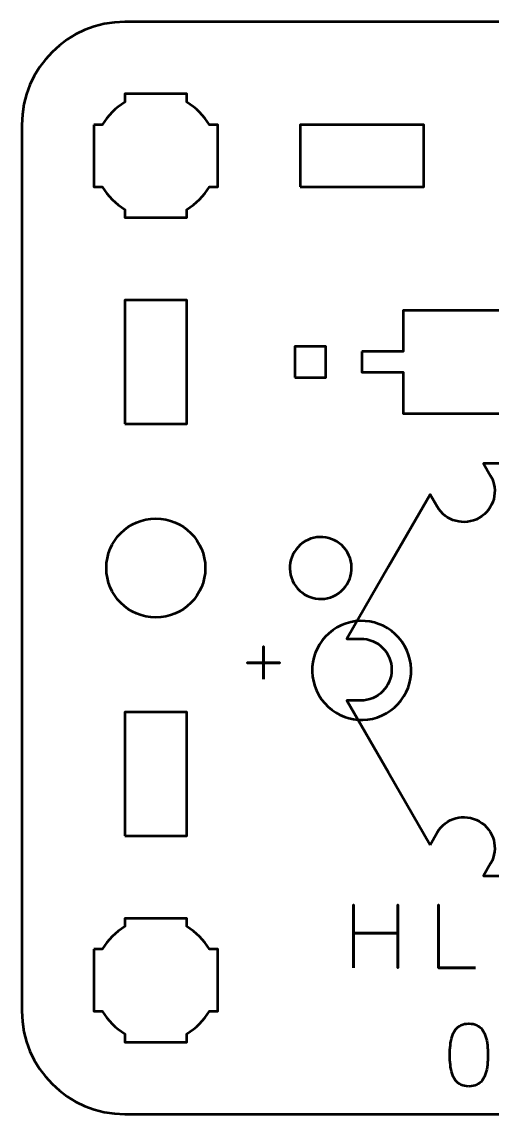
# Model space of a CAD drawing. Header units: centimetres. Extents: x -21.1 to -1.9, y -21.9 to -12.2.
# Drawn here: x -7.15 to -4.87, y -17.5 to -12.2 of the extents above; entities that cross this region are included whole.
import ezdxf

# ---------------------------------------------------------------- set-up
doc = ezdxf.new("R2010")
doc.units = ezdxf.units.CM
doc.header["$MEASUREMENT"] = 0
doc.layers.add('Layer 1', color=7, linetype='Continuous')

msp = doc.modelspace()

# ---------------------------------------------------------------- linework, layer by layer
at = {"layer": 'Layer 1', "lineweight": 53}
for points in [[(-6.65, -14.15), (-6.35, -14.15), (-6.35, -13.55), (-6.65, -13.55), (-6.65, -14.15)], [(-5.825, -13.925), (-5.675, -13.925), (-5.675, -13.775), (-5.825, -13.775), (-5.825, -13.925)], [(-6.65, -16.15), (-6.35, -16.15), (-6.35, -15.55), (-6.65, -15.55), (-6.65, -16.15)]]:
    msp.add_lwpolyline(points, close=True, dxfattribs=at)
msp.add_ellipse((-6.5, -14.85), major_axis=(0, 0.24), ratio=1, dxfattribs=at)
for points, knots in [([(-7.15, -17), (-7.15, -17), (-7.15, -12.7), (-7.15, -12.7), (-7.15, -12.7), (-7.15, -12.42391), (-6.92609, -12.2), (-6.65, -12.2), (-6.65, -12.2), (-6.65, -12.2), (-2.35, -12.2), (-2.35, -12.2), (-2.35, -12.2), (-2.07391, -12.2), (-1.85, -12.42391), (-1.85, -12.7), (-1.85, -12.7), (-1.85, -12.7), (-1.85, -17), (-1.85, -17), (-1.85, -17), (-1.85, -17.27609), (-2.07391, -17.5), (-2.35, -17.5), (-2.35, -17.5), (-2.35, -17.5), (-6.65, -17.5), (-6.65, -17.5), (-6.65, -17.5), (-6.92609, -17.5), (-7.15, -17.27609), (-7.15, -17)], [0, 0, 0, 0, 0.125, 0.125, 0.125, 0.125, 0.25, 0.25, 0.25, 0.25, 0.375, 0.375, 0.375, 0.375, 0.5, 0.5, 0.5, 0.5, 0.625, 0.625, 0.625, 0.625, 0.75, 0.75, 0.75, 0.75, 0.875, 0.875, 0.875, 0.875, 1, 1, 1, 1]), ([(-6.8, -12.7), (-6.8, -12.7), (-6.75985, -12.7), (-6.75985, -12.7), (-6.75985, -12.7), (-6.7335, -12.65447), (-6.69553, -12.6165), (-6.65, -12.59015), (-6.65, -12.59015), (-6.65, -12.59015), (-6.65, -12.55), (-6.65, -12.55), (-6.65, -12.55), (-6.65, -12.55), (-6.5, -12.55), (-6.5, -12.55), (-6.5, -12.55), (-6.5, -12.55), (-6.35, -12.55), (-6.35, -12.55), (-6.35, -12.55), (-6.35, -12.55), (-6.35, -12.59015), (-6.35, -12.59015), (-6.35, -12.59015), (-6.30447, -12.6165), (-6.2665, -12.65447), (-6.24015, -12.7), (-6.24015, -12.7), (-6.24015, -12.7), (-6.2, -12.7), (-6.2, -12.7), (-6.2, -12.7), (-6.2, -12.7), (-6.2, -12.85), (-6.2, -12.85), (-6.2, -12.85), (-6.2, -12.85), (-6.2, -13), (-6.2, -13), (-6.2, -13), (-6.2, -13), (-6.24015, -13), (-6.24015, -13), (-6.24015, -13), (-6.2665, -13.04553), (-6.30447, -13.0835), (-6.35, -13.10985), (-6.35, -13.10985), (-6.35, -13.10985), (-6.35, -13.15), (-6.35, -13.15), (-6.35, -13.15), (-6.35, -13.15), (-6.5, -13.15), (-6.5, -13.15), (-6.5, -13.15), (-6.5, -13.15), (-6.65, -13.15), (-6.65, -13.15), (-6.65, -13.15), (-6.65, -13.15), (-6.65, -13.10985), (-6.65, -13.10985), (-6.65, -13.10985), (-6.69553, -13.0835), (-6.7335, -13.04553), (-6.75985, -13), (-6.75985, -13), (-6.75985, -13), (-6.8, -13), (-6.8, -13), (-6.8, -13), (-6.8, -13), (-6.8, -12.85), (-6.8, -12.85), (-6.8, -12.85), (-6.8, -12.85), (-6.8, -12.7), (-6.8, -12.7)], [0, 0, 0, 0, 0.05, 0.05, 0.05, 0.05, 0.1, 0.1, 0.1, 0.1, 0.15, 0.15, 0.15, 0.15, 0.2, 0.2, 0.2, 0.2, 0.25, 0.25, 0.25, 0.25, 0.3, 0.3, 0.3, 0.3, 0.35, 0.35, 0.35, 0.35, 0.4, 0.4, 0.4, 0.4, 0.45, 0.45, 0.45, 0.45, 0.5, 0.5, 0.5, 0.5, 0.55, 0.55, 0.55, 0.55, 0.6, 0.6, 0.6, 0.6, 0.65, 0.65, 0.65, 0.65, 0.7, 0.7, 0.7, 0.7, 0.75, 0.75, 0.75, 0.75, 0.8, 0.8, 0.8, 0.8, 0.85, 0.85, 0.85, 0.85, 0.9, 0.9, 0.9, 0.9, 0.95, 0.95, 0.95, 0.95, 1, 1, 1, 1]), ([(-5.8, -13), (-5.8, -13), (-5.8, -12.7), (-5.8, -12.7), (-5.8, -12.7), (-5.8, -12.7), (-5.2, -12.7), (-5.2, -12.7), (-5.2, -12.7), (-5.2, -12.7), (-5.2, -13), (-5.2, -13), (-5.2, -13), (-5.2, -13), (-5.8, -13), (-5.8, -13)], [0, 0, 0, 0, 0.25, 0.25, 0.25, 0.25, 0.5, 0.5, 0.5, 0.5, 0.75, 0.75, 0.75, 0.75, 1, 1, 1, 1]), ([(-5.5, -13.8), (-5.5, -13.8), (-5.3, -13.8), (-5.3, -13.8), (-5.3, -13.8), (-5.3, -13.8), (-5.3, -13.6), (-5.3, -13.6), (-5.3, -13.6), (-5.3, -13.6), (-3.7, -13.6), (-3.7, -13.6), (-3.7, -13.6), (-3.7, -13.6), (-3.7, -13.8), (-3.7, -13.8), (-3.7, -13.8), (-3.7, -13.8), (-3.5, -13.8), (-3.5, -13.8), (-3.5, -13.8), (-3.5, -13.8), (-3.5, -13.9), (-3.5, -13.9), (-3.5, -13.9), (-3.5, -13.9), (-3.7, -13.9), (-3.7, -13.9), (-3.7, -13.9), (-3.7, -13.9), (-3.7, -14.1), (-3.7, -14.1), (-3.7, -14.1), (-3.7, -14.1), (-5.3, -14.1), (-5.3, -14.1), (-5.3, -14.1), (-5.3, -14.1), (-5.3, -13.9), (-5.3, -13.9), (-5.3, -13.9), (-5.3, -13.9), (-5.5, -13.9), (-5.5, -13.9), (-5.5, -13.9), (-5.5, -13.9), (-5.5, -13.8), (-5.5, -13.8)], [0, 0, 0, 0, 0.0833333, 0.0833333, 0.0833333, 0.0833333, 0.1666667, 0.1666667, 0.1666667, 0.1666667, 0.25, 0.25, 0.25, 0.25, 0.3333333, 0.3333333, 0.3333333, 0.3333333, 0.4166667, 0.4166667, 0.4166667, 0.4166667, 0.5, 0.5, 0.5, 0.5, 0.5833333, 0.5833333, 0.5833333, 0.5833333, 0.6666667, 0.6666667, 0.6666667, 0.6666667, 0.75, 0.75, 0.75, 0.75, 0.8333333, 0.8333333, 0.8333333, 0.8333333, 0.9166667, 0.9166667, 0.9166667, 0.9166667, 1, 1, 1, 1]), ([(-5.5701, -14.775), (-5.52869, -14.84673), (-5.55327, -14.93849), (-5.62501, -14.97991), (-5.62501, -14.97991), (-5.69674, -15.02132), (-5.7885, -14.99673), (-5.82991, -14.925), (-5.82991, -14.925), (-5.87132, -14.85327), (-5.84674, -14.76151), (-5.77501, -14.7201), (-5.77501, -14.7201), (-5.70327, -14.67868), (-5.61152, -14.70327), (-5.5701, -14.775)], [0, 0, 0, 0, 0.25, 0.25, 0.25, 0.25, 0.5, 0.5, 0.5, 0.5, 0.75, 0.75, 0.75, 0.75, 1, 1, 1, 1]), ([(-5.29352, -15.22685), (-5.22725, -15.34164), (-5.26659, -15.48847), (-5.38138, -15.55475), (-5.38138, -15.55475), (-5.49616, -15.62101), (-5.64299, -15.58167), (-5.70926, -15.46688), (-5.70926, -15.46688), (-5.77552, -15.3521), (-5.73618, -15.20527), (-5.62141, -15.139), (-5.62141, -15.139), (-5.50662, -15.07272), (-5.35979, -15.11207), (-5.29352, -15.22685)], [0, 0, 0, 0, 0.25, 0.25, 0.25, 0.25, 0.5, 0.5, 0.5, 0.5, 0.75, 0.75, 0.75, 0.75, 1, 1, 1, 1]), ([(-6.8, -16.7), (-6.8, -16.7), (-6.75985, -16.7), (-6.75985, -16.7), (-6.75985, -16.7), (-6.7335, -16.65447), (-6.69553, -16.6165), (-6.65, -16.59015), (-6.65, -16.59015), (-6.65, -16.59015), (-6.65, -16.55), (-6.65, -16.55), (-6.65, -16.55), (-6.65, -16.55), (-6.5, -16.55), (-6.5, -16.55), (-6.5, -16.55), (-6.5, -16.55), (-6.35, -16.55), (-6.35, -16.55), (-6.35, -16.55), (-6.35, -16.55), (-6.35, -16.59015), (-6.35, -16.59015), (-6.35, -16.59015), (-6.30447, -16.6165), (-6.2665, -16.65447), (-6.24015, -16.7), (-6.24015, -16.7), (-6.24015, -16.7), (-6.2, -16.7), (-6.2, -16.7), (-6.2, -16.7), (-6.2, -16.7), (-6.2, -16.85), (-6.2, -16.85), (-6.2, -16.85), (-6.2, -16.85), (-6.2, -17), (-6.2, -17), (-6.2, -17), (-6.2, -17), (-6.24015, -17), (-6.24015, -17), (-6.24015, -17), (-6.2665, -17.04553), (-6.30447, -17.0835), (-6.35, -17.10985), (-6.35, -17.10985), (-6.35, -17.10985), (-6.35, -17.15), (-6.35, -17.15), (-6.35, -17.15), (-6.35, -17.15), (-6.5, -17.15), (-6.5, -17.15), (-6.5, -17.15), (-6.5, -17.15), (-6.65, -17.15), (-6.65, -17.15), (-6.65, -17.15), (-6.65, -17.15), (-6.65, -17.10985), (-6.65, -17.10985), (-6.65, -17.10985), (-6.69553, -17.0835), (-6.7335, -17.04553), (-6.75985, -17), (-6.75985, -17), (-6.75985, -17), (-6.8, -17), (-6.8, -17), (-6.8, -17), (-6.8, -17), (-6.8, -16.85), (-6.8, -16.85), (-6.8, -16.85), (-6.8, -16.85), (-6.8, -16.7), (-6.8, -16.7)], [0, 0, 0, 0, 0.05, 0.05, 0.05, 0.05, 0.1, 0.1, 0.1, 0.1, 0.15, 0.15, 0.15, 0.15, 0.2, 0.2, 0.2, 0.2, 0.25, 0.25, 0.25, 0.25, 0.3, 0.3, 0.3, 0.3, 0.35, 0.35, 0.35, 0.35, 0.4, 0.4, 0.4, 0.4, 0.45, 0.45, 0.45, 0.45, 0.5, 0.5, 0.5, 0.5, 0.55, 0.55, 0.55, 0.55, 0.6, 0.6, 0.6, 0.6, 0.65, 0.65, 0.65, 0.65, 0.7, 0.7, 0.7, 0.7, 0.75, 0.75, 0.75, 0.75, 0.8, 0.8, 0.8, 0.8, 0.85, 0.85, 0.85, 0.85, 0.9, 0.9, 0.9, 0.9, 0.95, 0.95, 0.95, 0.95, 1, 1, 1, 1])]:
    msp.add_open_spline(points, degree=3, knots=knots, dxfattribs=at)
at = {"layer": 'Layer 1', "color": 5, "lineweight": 53}
for points, knots in [([(-5.16981, -16.19304), (-5.16981, -16.19304), (-5.37189, -15.84302), (-5.37189, -15.84302), (-5.37189, -15.84302), (-5.37189, -15.84302), (-5.57396, -15.49304), (-5.57396, -15.49304), (-5.57396, -15.49304), (-5.57396, -15.49304), (-5.50587, -15.49303), (-5.50587, -15.49303), (-5.50587, -15.49303), (-5.42304, -15.49303), (-5.35587, -15.42587), (-5.35587, -15.34303), (-5.35587, -15.34303), (-5.35588, -15.2602), (-5.42304, -15.19303), (-5.50587, -15.19303), (-5.50587, -15.19303), (-5.50587, -15.19303), (-5.57396, -15.19302), (-5.57396, -15.19302), (-5.57396, -15.19302), (-5.57396, -15.19302), (-5.37188, -14.84301), (-5.37188, -14.84301), (-5.37188, -14.84301), (-5.37188, -14.84301), (-5.16982, -14.49302), (-5.16982, -14.49302), (-5.16982, -14.49302), (-5.16982, -14.49302), (-5.13577, -14.552), (-5.13577, -14.552), (-5.13577, -14.552), (-5.09435, -14.62373), (-5.0026, -14.64832), (-4.93086, -14.6069), (-4.93086, -14.6069), (-4.85913, -14.56549), (-4.83455, -14.47373), (-4.87596, -14.402), (-4.87596, -14.402), (-4.87596, -14.402), (-4.91001, -14.34302), (-4.91001, -14.34302), (-4.91001, -14.34302), (-4.91001, -14.34302), (-4.50586, -14.34303), (-4.50586, -14.34303), (-4.50586, -14.34303), (-4.50586, -14.34303), (-4.10172, -14.34302), (-4.10172, -14.34302), (-4.10172, -14.34302), (-4.10172, -14.34302), (-4.13576, -14.402), (-4.13576, -14.402), (-4.13576, -14.402), (-4.17717, -14.47373), (-4.15258, -14.56548), (-4.08085, -14.60691), (-4.08085, -14.60691), (-4.00912, -14.64832), (-3.91737, -14.62373), (-3.87595, -14.552), (-3.87595, -14.552), (-3.87595, -14.552), (-3.8419, -14.49304), (-3.8419, -14.49304), (-3.8419, -14.49304), (-3.8419, -14.49304), (-3.63984, -14.84302), (-3.63984, -14.84302), (-3.63984, -14.84302), (-3.63984, -14.84302), (-3.43776, -15.19304), (-3.43776, -15.19304), (-3.43776, -15.19304), (-3.43776, -15.19304), (-3.50585, -15.19303), (-3.50585, -15.19303), (-3.50585, -15.19303), (-3.58868, -15.19304), (-3.65585, -15.2602), (-3.65585, -15.34304), (-3.65585, -15.34304), (-3.65584, -15.42586), (-3.58868, -15.49303), (-3.50585, -15.49303), (-3.50585, -15.49303), (-3.50585, -15.49303), (-3.43777, -15.49303), (-3.43777, -15.49303), (-3.43777, -15.49303), (-3.43777, -15.49303), (-3.63984, -15.84303), (-3.63984, -15.84303), (-3.63984, -15.84303), (-3.63984, -15.84303), (-3.84191, -16.19302), (-3.84191, -16.19302), (-3.84191, -16.19302), (-3.84191, -16.19302), (-3.87595, -16.13407), (-3.87595, -16.13407), (-3.87595, -16.13407), (-3.91737, -16.06233), (-4.00912, -16.03775), (-4.08085, -16.07916), (-4.08085, -16.07916), (-4.15259, -16.12058), (-4.17717, -16.21233), (-4.13576, -16.28407), (-4.13576, -16.28407), (-4.13576, -16.28407), (-4.10172, -16.34302), (-4.10172, -16.34302), (-4.10172, -16.34302), (-4.10172, -16.34302), (-4.50587, -16.34302), (-4.50587, -16.34302), (-4.50587, -16.34302), (-4.50587, -16.34302), (-4.91, -16.34302), (-4.91, -16.34302), (-4.91, -16.34302), (-4.91, -16.34302), (-4.87596, -16.28406), (-4.87596, -16.28406), (-4.87596, -16.28406), (-4.83455, -16.21233), (-4.85914, -16.12058), (-4.93087, -16.07916), (-4.93087, -16.07916), (-5.0026, -16.03775), (-5.09435, -16.06234), (-5.13577, -16.13406), (-5.13577, -16.13406), (-5.13577, -16.13406), (-5.16981, -16.19304), (-5.16981, -16.19304)], [0, 0, 0, 0, 0.0277778, 0.0277778, 0.0277778, 0.0277778, 0.0555556, 0.0555556, 0.0555556, 0.0555556, 0.0833333, 0.0833333, 0.0833333, 0.0833333, 0.1111111, 0.1111111, 0.1111111, 0.1111111, 0.1388889, 0.1388889, 0.1388889, 0.1388889, 0.1666667, 0.1666667, 0.1666667, 0.1666667, 0.1944444, 0.1944444, 0.1944444, 0.1944444, 0.2222222, 0.2222222, 0.2222222, 0.2222222, 0.25, 0.25, 0.25, 0.25, 0.2777778, 0.2777778, 0.2777778, 0.2777778, 0.3055556, 0.3055556, 0.3055556, 0.3055556, 0.3333333, 0.3333333, 0.3333333, 0.3333333, 0.3611111, 0.3611111, 0.3611111, 0.3611111, 0.3888889, 0.3888889, 0.3888889, 0.3888889, 0.4166667, 0.4166667, 0.4166667, 0.4166667, 0.4444444, 0.4444444, 0.4444444, 0.4444444, 0.4722222, 0.4722222, 0.4722222, 0.4722222, 0.5, 0.5, 0.5, 0.5, 0.5277778, 0.5277778, 0.5277778, 0.5277778, 0.5555556, 0.5555556, 0.5555556, 0.5555556, 0.5833333, 0.5833333, 0.5833333, 0.5833333, 0.6111111, 0.6111111, 0.6111111, 0.6111111, 0.6388889, 0.6388889, 0.6388889, 0.6388889, 0.6666667, 0.6666667, 0.6666667, 0.6666667, 0.6944444, 0.6944444, 0.6944444, 0.6944444, 0.7222222, 0.7222222, 0.7222222, 0.7222222, 0.75, 0.75, 0.75, 0.75, 0.7777778, 0.7777778, 0.7777778, 0.7777778, 0.8055556, 0.8055556, 0.8055556, 0.8055556, 0.8333333, 0.8333333, 0.8333333, 0.8333333, 0.8611111, 0.8611111, 0.8611111, 0.8611111, 0.8888889, 0.8888889, 0.8888889, 0.8888889, 0.9166667, 0.9166667, 0.9166667, 0.9166667, 0.9444444, 0.9444444, 0.9444444, 0.9444444, 0.9722222, 0.9722222, 0.9722222, 0.9722222, 1, 1, 1, 1]), ([(-5.97715, -15.38958), (-5.97715, -15.38958), (-5.97715, -15.30999), (-5.97715, -15.30999), (-5.97715, -15.30999), (-5.97715, -15.30999), (-6.05631, -15.30999), (-6.05631, -15.30999), (-6.05631, -15.30999), (-6.05631, -15.30999), (-5.97715, -15.30999), (-5.97715, -15.30999), (-5.97715, -15.30999), (-5.97715, -15.30999), (-5.97715, -15.23041), (-5.97715, -15.23041), (-5.97715, -15.23041), (-5.97715, -15.23041), (-5.97715, -15.30999), (-5.97715, -15.30999), (-5.97715, -15.30999), (-5.97715, -15.30999), (-5.89798, -15.30999), (-5.89798, -15.30999), (-5.89798, -15.30999), (-5.89798, -15.30999), (-5.97715, -15.30999), (-5.97715, -15.30999), (-5.97715, -15.30999), (-5.97715, -15.30999), (-5.97715, -15.38958), (-5.97715, -15.38958)], [0, 0, 0, 0, 0.125, 0.125, 0.125, 0.125, 0.25, 0.25, 0.25, 0.25, 0.375, 0.375, 0.375, 0.375, 0.5, 0.5, 0.5, 0.5, 0.625, 0.625, 0.625, 0.625, 0.75, 0.75, 0.75, 0.75, 0.875, 0.875, 0.875, 0.875, 1, 1, 1, 1]), ([(-5.54117, -16.78994), (-5.54117, -16.78994), (-5.54117, -16.62103), (-5.54117, -16.62103), (-5.54117, -16.62103), (-5.54117, -16.62103), (-5.3257, -16.62103), (-5.3257, -16.62103), (-5.3257, -16.62103), (-5.3257, -16.62103), (-5.3257, -16.78994), (-5.3257, -16.78994), (-5.3257, -16.78994), (-5.3257, -16.78994), (-5.3257, -16.48514), (-5.3257, -16.48514), (-5.3257, -16.48514), (-5.3257, -16.48514), (-5.3257, -16.62103), (-5.3257, -16.62103), (-5.3257, -16.62103), (-5.3257, -16.62103), (-5.54117, -16.62103), (-5.54117, -16.62103), (-5.54117, -16.62103), (-5.54117, -16.62103), (-5.54117, -16.48514), (-5.54117, -16.48514), (-5.54117, -16.48514), (-5.54117, -16.48514), (-5.54117, -16.78994), (-5.54117, -16.78994)], [0, 0, 0, 0, 0.125, 0.125, 0.125, 0.125, 0.25, 0.25, 0.25, 0.25, 0.375, 0.375, 0.375, 0.375, 0.5, 0.5, 0.5, 0.5, 0.625, 0.625, 0.625, 0.625, 0.75, 0.75, 0.75, 0.75, 0.875, 0.875, 0.875, 0.875, 1, 1, 1, 1]), ([(-4.94978, -16.78994), (-4.94978, -16.78994), (-5.128, -16.78994), (-5.128, -16.78994), (-5.128, -16.78994), (-5.128, -16.78994), (-5.128, -16.48472), (-5.128, -16.48472), (-5.128, -16.48472), (-5.128, -16.48472), (-5.128, -16.78994), (-5.128, -16.78994), (-5.128, -16.78994), (-5.128, -16.78994), (-4.94978, -16.78994), (-4.94978, -16.78994)], [0, 0, 0, 0, 0.25, 0.25, 0.25, 0.25, 0.5, 0.5, 0.5, 0.5, 0.75, 0.75, 0.75, 0.75, 1, 1, 1, 1]), ([(-4.98132, -17.36525), (-4.96651, -17.36518), (-4.95374, -17.36257), (-4.94308, -17.35749), (-4.94308, -17.35749), (-4.9325, -17.35241), (-4.92368, -17.34514), (-4.91663, -17.3359), (-4.91663, -17.3359), (-4.90964, -17.32659), (-4.90414, -17.31558), (-4.90005, -17.30288), (-4.90005, -17.30288), (-4.89602, -17.29018), (-4.89313, -17.27628), (-4.89151, -17.26104), (-4.89151, -17.26104), (-4.88981, -17.2458), (-4.88897, -17.22978), (-4.88904, -17.21285), (-4.88904, -17.21285), (-4.88897, -17.19599), (-4.88981, -17.17997), (-4.89151, -17.1648), (-4.89151, -17.1648), (-4.89313, -17.14963), (-4.89602, -17.13566), (-4.90005, -17.12296), (-4.90005, -17.12296), (-4.90414, -17.11033), (-4.90964, -17.09933), (-4.91663, -17.08994), (-4.91663, -17.08994), (-4.92368, -17.08063), (-4.9325, -17.07336), (-4.94308, -17.06828), (-4.94308, -17.06828), (-4.95374, -17.06313), (-4.96651, -17.06052), (-4.98132, -17.06045), (-4.98132, -17.06045), (-4.99614, -17.06052), (-5.00891, -17.06313), (-5.01957, -17.06828), (-5.01957, -17.06828), (-5.03015, -17.07336), (-5.03897, -17.08063), (-5.04602, -17.08994), (-5.04602, -17.08994), (-5.05301, -17.09933), (-5.05851, -17.11033), (-5.0626, -17.12296), (-5.0626, -17.12296), (-5.06663, -17.13566), (-5.06952, -17.14963), (-5.07114, -17.1648), (-5.07114, -17.1648), (-5.07283, -17.17997), (-5.07368, -17.19599), (-5.07361, -17.21285), (-5.07361, -17.21285), (-5.07368, -17.22978), (-5.07283, -17.2458), (-5.07114, -17.26104), (-5.07114, -17.26104), (-5.06952, -17.27628), (-5.06663, -17.29018), (-5.0626, -17.30288), (-5.0626, -17.30288), (-5.05851, -17.31558), (-5.05301, -17.32659), (-5.04602, -17.3359), (-5.04602, -17.3359), (-5.03897, -17.34514), (-5.03015, -17.35241), (-5.01957, -17.35749), (-5.01957, -17.35749), (-5.00891, -17.36257), (-4.99614, -17.36518), (-4.98132, -17.36525)], [0, 0, 0, 0, 0.05, 0.05, 0.05, 0.05, 0.1, 0.1, 0.1, 0.1, 0.15, 0.15, 0.15, 0.15, 0.2, 0.2, 0.2, 0.2, 0.25, 0.25, 0.25, 0.25, 0.3, 0.3, 0.3, 0.3, 0.35, 0.35, 0.35, 0.35, 0.4, 0.4, 0.4, 0.4, 0.45, 0.45, 0.45, 0.45, 0.5, 0.5, 0.5, 0.5, 0.55, 0.55, 0.55, 0.55, 0.6, 0.6, 0.6, 0.6, 0.65, 0.65, 0.65, 0.65, 0.7, 0.7, 0.7, 0.7, 0.75, 0.75, 0.75, 0.75, 0.8, 0.8, 0.8, 0.8, 0.85, 0.85, 0.85, 0.85, 0.9, 0.9, 0.9, 0.9, 0.95, 0.95, 0.95, 0.95, 1, 1, 1, 1]), ([(-4.98132, -17.36525), (-4.96651, -17.36518), (-4.95374, -17.36257), (-4.94308, -17.35749), (-4.94308, -17.35749), (-4.9325, -17.35241), (-4.92368, -17.34514), (-4.91663, -17.3359), (-4.91663, -17.3359), (-4.90964, -17.32659), (-4.90414, -17.31558), (-4.90005, -17.30288), (-4.90005, -17.30288), (-4.89602, -17.29018), (-4.89313, -17.27628), (-4.89151, -17.26104), (-4.89151, -17.26104), (-4.88981, -17.2458), (-4.88897, -17.22978), (-4.88904, -17.21285), (-4.88904, -17.21285), (-4.88897, -17.19599), (-4.88981, -17.17997), (-4.89151, -17.1648), (-4.89151, -17.1648), (-4.89313, -17.14963), (-4.89602, -17.13566), (-4.90005, -17.12296), (-4.90005, -17.12296), (-4.90414, -17.11033), (-4.90964, -17.09933), (-4.91663, -17.08994), (-4.91663, -17.08994), (-4.92368, -17.08063), (-4.9325, -17.07336), (-4.94308, -17.06828), (-4.94308, -17.06828), (-4.95374, -17.06313), (-4.96651, -17.06052), (-4.98132, -17.06045), (-4.98132, -17.06045), (-4.99614, -17.06052), (-5.00891, -17.06313), (-5.01957, -17.06828), (-5.01957, -17.06828), (-5.03015, -17.07336), (-5.03897, -17.08063), (-5.04602, -17.08994), (-5.04602, -17.08994), (-5.05301, -17.09933), (-5.05851, -17.11033), (-5.0626, -17.12296), (-5.0626, -17.12296), (-5.06663, -17.13566), (-5.06952, -17.14963), (-5.07114, -17.1648), (-5.07114, -17.1648), (-5.07283, -17.17997), (-5.07368, -17.19599), (-5.07361, -17.21285), (-5.07361, -17.21285), (-5.07368, -17.22978), (-5.07283, -17.2458), (-5.07114, -17.26104), (-5.07114, -17.26104), (-5.06952, -17.27628), (-5.06663, -17.29018), (-5.0626, -17.30288), (-5.0626, -17.30288), (-5.05851, -17.31558), (-5.05301, -17.32659), (-5.04602, -17.3359), (-5.04602, -17.3359), (-5.03897, -17.34514), (-5.03015, -17.35241), (-5.01957, -17.35749), (-5.01957, -17.35749), (-5.00891, -17.36257), (-4.99614, -17.36518), (-4.98132, -17.36525)], [0, 0, 0, 0, 0.05, 0.05, 0.05, 0.05, 0.1, 0.1, 0.1, 0.1, 0.15, 0.15, 0.15, 0.15, 0.2, 0.2, 0.2, 0.2, 0.25, 0.25, 0.25, 0.25, 0.3, 0.3, 0.3, 0.3, 0.35, 0.35, 0.35, 0.35, 0.4, 0.4, 0.4, 0.4, 0.45, 0.45, 0.45, 0.45, 0.5, 0.5, 0.5, 0.5, 0.55, 0.55, 0.55, 0.55, 0.6, 0.6, 0.6, 0.6, 0.65, 0.65, 0.65, 0.65, 0.7, 0.7, 0.7, 0.7, 0.75, 0.75, 0.75, 0.75, 0.8, 0.8, 0.8, 0.8, 0.85, 0.85, 0.85, 0.85, 0.9, 0.9, 0.9, 0.9, 0.95, 0.95, 0.95, 0.95, 1, 1, 1, 1])]:
    msp.add_open_spline(points, degree=3, knots=knots, dxfattribs=at)

doc.saveas('drawing.dxf')
